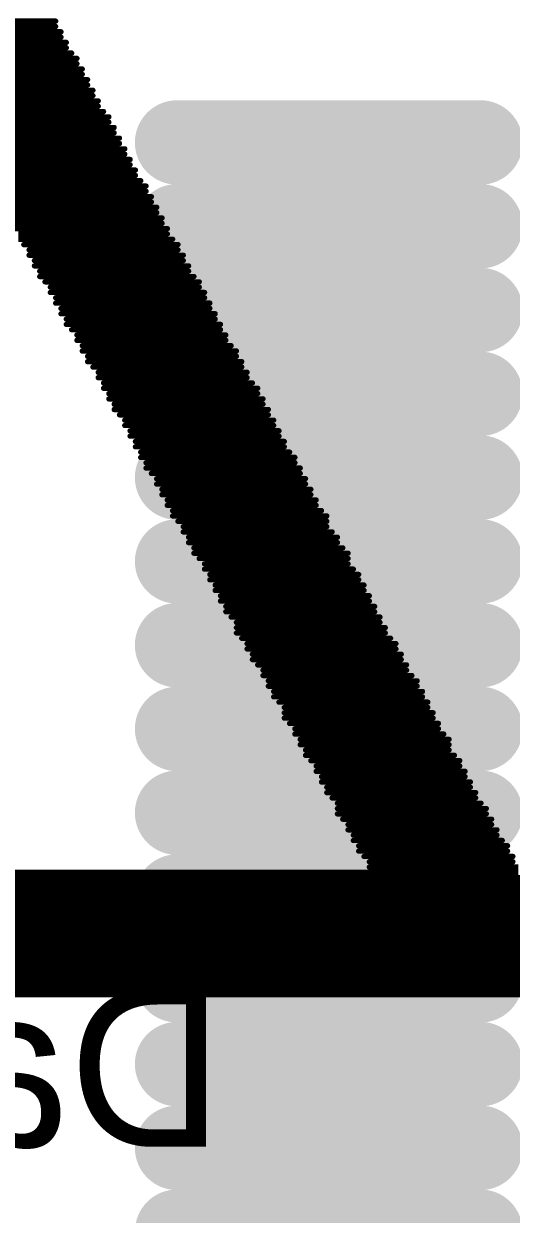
# Model space of a CAD drawing. Extents: x 722 to 1072, y 754 to 1061.
# Drawn here: x 746.27 to 748.59, y 1030.99 to 1036.67 of the extents above; entities that cross this region are included whole.
import ezdxf

# ---------------------------------------------------------------- set-up
doc = ezdxf.new("R2010")
doc.units = 0
doc.layers.get('0').update_dxf_attribs({"linetype": 'CONTINUOUS'})
for name, color, linetype in [('BOTTOMOVERLAY', 54, 'CONTINUOUS'), ('TOPPASTE', 8, 'CONTINUOUS'), ('TOPSOLDER', 216, 'CONTINUOUS')]:
    doc.layers.add(name, color=color, linetype=linetype)

# ---------------------------------------------------------------- blocks, each defined once
blk = doc.blocks.new('TQFP177P0_4_282')
at = {"layer": 'TOPPASTE', "const_width": 0.1999}
for points in [[(-8.5999, -10.0499), (-8.5999, -11.5)], [(-8.1999, -10.0499), (-8.1999, -11.5)], [(-7.8001, -10.0499), (-7.8001, -11.5)], [(-7.4, -10.0499), (-7.4, -11.5)], [(-7, -10.0499), (-7, -11.5)], [(-6.5999, -10.0499), (-6.5999, -11.5)], [(-6.1999, -10.0499), (-6.1999, -11.5)], [(-5.8001, -10.0499), (-5.8001, -11.5)], [(-5.4, -10.0499), (-5.4, -11.5)], [(-5, -10.0499), (-5, -11.5)], [(-4.5999, -10.0499), (-4.5999, -11.5)], [(-4.1999, -10.0499), (-4.1999, -11.5)], [(-3.8001, -10.0499), (-3.8001, -11.5)], [(-3.4, -10.0499), (-3.4, -11.5)]]:
    blk.add_lwpolyline(points, dxfattribs=at)
at = {"layer": 'TOPPASTE', "const_width": 0.0999}
for points in [[(-8.6499, -10.0499, 1), (-8.55, -10.0499, 1)], [(-8.2499, -10.0499, 1), (-8.1499, -10.0499, 1)], [(-7.8501, -10.0499, 1), (-7.7501, -10.0499, 1)], [(-7.45, -10.0499, 1), (-7.3501, -10.0499, 1)], [(-7.05, -10.0499, 1), (-6.95, -10.0499, 1)], [(-6.6499, -10.0499, 1), (-6.55, -10.0499, 1)], [(-6.2499, -10.0499, 1), (-6.1499, -10.0499, 1)], [(-5.8501, -10.0499, 1), (-5.7501, -10.0499, 1)], [(-5.45, -10.0499, 1), (-5.3501, -10.0499, 1)], [(-5.05, -10.0499, 1), (-4.95, -10.0499, 1)], [(-4.6499, -10.0499, 1), (-4.55, -10.0499, 1)], [(-4.2499, -10.0499, 1), (-4.1499, -10.0499, 1)], [(-3.8501, -10.0499, 1), (-3.7501, -10.0499, 1)], [(-3.45, -10.0499, 1), (-3.3501, -10.0499, 1)], [(-8.6499, -11.5, 1), (-8.55, -11.5, 1)], [(-8.2499, -11.5, 1), (-8.1499, -11.5, 1)], [(-7.8501, -11.5, 1), (-7.7501, -11.5, 1)], [(-7.45, -11.5, 1), (-7.3501, -11.5, 1)], [(-7.05, -11.5, 1), (-6.95, -11.5, 1)], [(-6.6499, -11.5, 1), (-6.55, -11.5, 1)], [(-6.2499, -11.5, 1), (-6.1499, -11.5, 1)], [(-5.8501, -11.5, 1), (-5.7501, -11.5, 1)], [(-5.45, -11.5, 1), (-5.3501, -11.5, 1)], [(-5.05, -11.5, 1), (-4.95, -11.5, 1)], [(-4.6499, -11.5, 1), (-4.55, -11.5, 1)], [(-4.2499, -11.5, 1), (-4.1499, -11.5, 1)], [(-3.8501, -11.5, 1), (-3.7501, -11.5, 1)], [(-3.45, -11.5, 1), (-3.3501, -11.5, 1)]]:
    blk.add_lwpolyline(points, format="xyb", close=True, dxfattribs=at)
at = {"layer": 'TOPSOLDER', "const_width": 0.4031}
for points in [[(-8.5999, -10.0499), (-8.5999, -11.5)], [(-8.1999, -10.0499), (-8.1999, -11.5)], [(-7.8001, -10.0499), (-7.8001, -11.5)], [(-7.4, -10.0499), (-7.4, -11.5)], [(-7, -10.0499), (-7, -11.5)], [(-6.5999, -10.0499), (-6.5999, -11.5)], [(-6.1999, -10.0499), (-6.1999, -11.5)], [(-5.8001, -10.0499), (-5.8001, -11.5)], [(-5.4, -10.0499), (-5.4, -11.5)], [(-5, -10.0499), (-5, -11.5)], [(-4.5999, -10.0499), (-4.5999, -11.5)], [(-4.1999, -10.0499), (-4.1999, -11.5)], [(-3.8001, -10.0499), (-3.8001, -11.5)], [(-3.4, -10.0499), (-3.4, -11.5)]]:
    blk.add_lwpolyline(points, dxfattribs=at)
at = {"layer": 'TOPSOLDER', "const_width": 0.2015}
for points in [[(-8.7007, -10.0499, 1), (-8.4992, -10.0499, 1)], [(-8.3007, -10.0499, 1), (-8.0991, -10.0499, 1)], [(-7.9009, -10.0499, 1), (-7.6993, -10.0499, 1)], [(-7.5008, -10.0499, 1), (-7.2993, -10.0499, 1)], [(-7.1008, -10.0499, 1), (-6.8992, -10.0499, 1)], [(-6.7007, -10.0499, 1), (-6.4992, -10.0499, 1)], [(-6.3007, -10.0499, 1), (-6.0991, -10.0499, 1)], [(-5.9009, -10.0499, 1), (-5.6993, -10.0499, 1)], [(-5.5008, -10.0499, 1), (-5.2993, -10.0499, 1)], [(-5.1008, -10.0499, 1), (-4.8992, -10.0499, 1)], [(-4.7007, -10.0499, 1), (-4.4992, -10.0499, 1)], [(-4.3007, -10.0499, 1), (-4.0991, -10.0499, 1)], [(-3.9009, -10.0499, 1), (-3.6993, -10.0499, 1)], [(-3.5008, -10.0499, 1), (-3.2993, -10.0499, 1)], [(-8.7007, -11.5, 1), (-8.4992, -11.5, 1)], [(-8.3007, -11.5, 1), (-8.0991, -11.5, 1)], [(-7.9009, -11.5, 1), (-7.6993, -11.5, 1)], [(-7.5008, -11.5, 1), (-7.2993, -11.5, 1)], [(-7.1008, -11.5, 1), (-6.8992, -11.5, 1)], [(-6.7007, -11.5, 1), (-6.4992, -11.5, 1)], [(-6.3007, -11.5, 1), (-6.0991, -11.5, 1)], [(-5.9009, -11.5, 1), (-5.6993, -11.5, 1)], [(-5.5008, -11.5, 1), (-5.2993, -11.5, 1)], [(-5.1008, -11.5, 1), (-4.8992, -11.5, 1)], [(-4.7007, -11.5, 1), (-4.4992, -11.5, 1)], [(-4.3007, -11.5, 1), (-4.0991, -11.5, 1)], [(-3.9009, -11.5, 1), (-3.6993, -11.5, 1)], [(-3.5008, -11.5, 1), (-3.2993, -11.5, 1)]]:
    blk.add_lwpolyline(points, format="xyb", close=True, dxfattribs=at)

msp = doc.modelspace()

# ---------------------------------------------------------------- linework, layer by layer
at = {"layer": 'BOTTOMOVERLAY', "const_width": 0.0254}
for points in [[(745.6813, 1036.6856), (746.4179, 1036.6856)], [(745.6813, 1036.6602), (746.4179, 1036.6602)], [(745.7067, 1036.6348), (746.4433, 1036.6348)], [(745.7067, 1036.6094), (746.4433, 1036.6094)], [(745.7321, 1036.584), (746.4687, 1036.584)], [(745.7321, 1036.5586), (746.4687, 1036.5586)], [(745.7575, 1036.5332), (746.4941, 1036.5332)], [(745.7829, 1036.5078), (746.5195, 1036.5078)], [(745.7829, 1036.4824), (746.5195, 1036.4824)], [(745.8083, 1036.457), (746.5449, 1036.457)], [(745.8083, 1036.4316), (746.5449, 1036.4316)], [(745.8337, 1036.4062), (746.5703, 1036.4062)], [(745.8337, 1036.3808), (746.5703, 1036.3808)], [(745.8591, 1036.3554), (746.5957, 1036.3554)], [(745.8845, 1036.33), (746.5957, 1036.33)], [(745.8845, 1036.3046), (746.6211, 1036.3046)], [(745.8845, 1036.2792), (746.6211, 1036.2792)], [(745.9099, 1036.2538), (746.6465, 1036.2538)], [(745.9353, 1036.2284), (746.6719, 1036.2284)], [(745.9353, 1036.203), (746.6719, 1036.203)], [(745.9607, 1036.1776), (746.6973, 1036.1776)], [(745.9861, 1036.1522), (746.6973, 1036.1522)], [(745.9861, 1036.1268), (746.7227, 1036.1268)], [(745.9861, 1036.1014), (746.7227, 1036.1014)], [(746.0115, 1036.076), (746.7481, 1036.076)], [(746.0369, 1036.0506), (746.7481, 1036.0506)], [(746.0369, 1036.0252), (746.7735, 1036.0252)], [(746.0623, 1035.9998), (746.7735, 1035.9998)], [(746.0623, 1035.9744), (746.7989, 1035.9744)], [(746.0877, 1035.949), (746.7989, 1035.949)], [(746.0877, 1035.9236), (746.8243, 1035.9236)], [(746.1131, 1035.8982), (746.8497, 1035.8982)], [(746.1131, 1035.8728), (746.8497, 1035.8728)], [(746.1385, 1035.8474), (746.8751, 1035.8474)], [(746.1639, 1035.822), (746.8751, 1035.822)], [(746.1639, 1035.7966), (746.9005, 1035.7966)], [(746.1893, 1035.7712), (746.9005, 1035.7712)], [(746.1893, 1035.7458), (746.9259, 1035.7458)], [(746.2147, 1035.7204), (746.9259, 1035.7204)], [(746.2147, 1035.695), (746.9513, 1035.695)], [(746.2401, 1035.6696), (746.9513, 1035.6696)], [(746.2401, 1035.6442), (746.9767, 1035.6442)], [(746.2655, 1035.6188), (747.0021, 1035.6188)], [(746.2909, 1035.5934), (747.0021, 1035.5934)], [(746.2909, 1035.568), (747.0275, 1035.568)], [(746.3163, 1035.5426), (747.0275, 1035.5426)], [(746.3163, 1035.5172), (747.0529, 1035.5172)], [(746.3417, 1035.4918), (747.0529, 1035.4918)], [(746.3417, 1035.4664), (747.0783, 1035.4664)], [(746.3671, 1035.441), (747.1037, 1035.441)], [(746.3925, 1035.4156), (747.1037, 1035.4156)], [(746.3925, 1035.3902), (747.1291, 1035.3902)], [(746.4179, 1035.3648), (747.1291, 1035.3648)], [(746.4179, 1035.3394), (747.1545, 1035.3394)], [(746.4433, 1035.314), (747.1545, 1035.314)], [(746.4433, 1035.2886), (747.1799, 1035.2886)], [(746.4687, 1035.2632), (747.1799, 1035.2632)], [(746.4687, 1035.2378), (747.2053, 1035.2378)], [(746.4941, 1035.2124), (747.2053, 1035.2124)], [(746.5195, 1035.187), (747.2307, 1035.187)], [(746.5195, 1035.1616), (747.2307, 1035.1616)], [(746.5449, 1035.1362), (747.2561, 1035.1362)], [(746.5449, 1035.1108), (747.2815, 1035.1108)], [(746.5703, 1035.0854), (747.2815, 1035.0854)], [(746.5703, 1035.06), (747.3069, 1035.06)], [(746.5957, 1035.0346), (747.3069, 1035.0346)], [(746.6211, 1035.0092), (747.3323, 1035.0092)], [(746.6211, 1034.9838), (747.3323, 1034.9838)], [(746.6465, 1034.9584), (747.3577, 1034.9584)], [(746.6465, 1034.933), (747.3831, 1034.933)], [(746.6719, 1034.9076), (747.3831, 1034.9076)], [(746.6719, 1034.8822), (747.4085, 1034.8822)], [(746.6973, 1034.8568), (747.4085, 1034.8568)], [(746.6973, 1034.8314), (747.4339, 1034.8314)], [(746.7227, 1034.806), (747.4339, 1034.806)], [(746.7481, 1034.7806), (747.4593, 1034.7806)], [(746.7481, 1034.7552), (747.4593, 1034.7552)], [(746.7735, 1034.7298), (747.4847, 1034.7298)], [(746.7735, 1034.7044), (747.4847, 1034.7044)], [(746.7989, 1034.679), (747.5101, 1034.679)], [(746.7989, 1034.6536), (747.5101, 1034.6536)], [(746.8243, 1034.6282), (747.5355, 1034.6282)], [(746.8243, 1034.6028), (747.5609, 1034.6028)], [(746.8497, 1034.5774), (747.5609, 1034.5774)], [(746.8497, 1034.552), (747.5863, 1034.552)], [(746.8751, 1034.5266), (747.5863, 1034.5266)], [(746.9005, 1034.5012), (747.6117, 1034.5012)], [(746.9005, 1034.4758), (747.6117, 1034.4758)], [(746.9259, 1034.4504), (747.6371, 1034.4504)], [(746.9259, 1034.425), (747.6371, 1034.425)], [(746.9513, 1034.3996), (747.6625, 1034.3996)], [(746.9513, 1034.3742), (747.6625, 1034.3742)], [(746.9767, 1034.3488), (747.6879, 1034.3488)], [(746.9767, 1034.3234), (747.7133, 1034.3234)], [(747.0021, 1034.298), (747.7133, 1034.298)], [(747.0275, 1034.2726), (747.7133, 1034.2726)], [(747.0275, 1034.2472), (747.7387, 1034.2472)], [(747.0529, 1034.2218), (747.7641, 1034.2218)], [(747.0529, 1034.1964), (747.7641, 1034.1964)], [(747.0783, 1034.171), (747.7895, 1034.171)], [(747.0783, 1034.1456), (747.8149, 1034.1456)], [(747.1037, 1034.1202), (747.8149, 1034.1202)], [(747.1291, 1034.0948), (747.8149, 1034.0948)], [(747.1291, 1034.0694), (747.8403, 1034.0694)], [(747.1545, 1034.044), (747.8657, 1034.044)], [(747.1545, 1034.0186), (747.8657, 1034.0186)], [(747.1799, 1033.9932), (747.8911, 1033.9932)], [(747.1799, 1033.9678), (747.8911, 1033.9678)], [(747.2053, 1033.9424), (747.9165, 1033.9424)], [(747.2053, 1033.917), (747.9165, 1033.917)], [(747.2307, 1033.8916), (747.9419, 1033.8916)], [(747.2307, 1033.8662), (747.9419, 1033.8662)], [(747.2561, 1033.8408), (747.9673, 1033.8408)], [(747.2815, 1033.8154), (747.9673, 1033.8154)], [(747.2815, 1033.79), (747.9927, 1033.79)], [(747.2815, 1033.7646), (747.9927, 1033.7646)], [(747.3069, 1033.7392), (748.0181, 1033.7392)], [(747.3323, 1033.7138), (748.0435, 1033.7138)], [(747.3323, 1033.6884), (748.0435, 1033.6884)], [(747.3577, 1033.663), (748.0689, 1033.663)], [(747.3577, 1033.6376), (748.0689, 1033.6376)], [(747.3831, 1033.6122), (748.0943, 1033.6122)], [(747.4085, 1033.5868), (748.0943, 1033.5868)], [(747.4085, 1033.5614), (748.1197, 1033.5614)], [(747.4339, 1033.536), (748.1451, 1033.536)], [(747.4339, 1033.5106), (748.1451, 1033.5106)], [(747.4593, 1033.4852), (748.1705, 1033.4852)], [(747.4593, 1033.4598), (748.1705, 1033.4598)], [(747.4847, 1033.4344), (748.1959, 1033.4344)], [(747.5101, 1033.409), (748.1959, 1033.409)], [(747.5101, 1033.3836), (748.2213, 1033.3836)], [(747.5101, 1033.3582), (748.2213, 1033.3582)], [(747.5355, 1033.3328), (748.2467, 1033.3328)], [(747.5609, 1033.3074), (748.2467, 1033.3074)], [(747.5609, 1033.282), (748.2721, 1033.282)], [(747.5863, 1033.2566), (748.2975, 1033.2566)], [(747.5863, 1033.2312), (748.2975, 1033.2312)], [(747.6117, 1033.2058), (748.2975, 1033.2058)], [(747.6117, 1033.1804), (748.3229, 1033.1804)], [(747.6371, 1033.155), (748.3483, 1033.155)], [(747.6625, 1033.1296), (748.3483, 1033.1296)], [(747.6625, 1033.1042), (748.3737, 1033.1042)], [(747.6879, 1033.0788), (748.3737, 1033.0788)], [(747.6879, 1033.0534), (748.3991, 1033.0534)], [(747.7133, 1033.028), (748.3991, 1033.028)], [(747.7133, 1033.0026), (748.4245, 1033.0026)], [(747.7387, 1032.9772), (748.4245, 1032.9772)], [(747.7641, 1032.9518), (748.4499, 1032.9518)], [(747.7641, 1032.9264), (748.4753, 1032.9264)], [(747.7641, 1032.901), (748.4753, 1032.901)], [(747.7895, 1032.8756), (748.5007, 1032.8756)], [(747.8149, 1032.8502), (748.5007, 1032.8502)], [(747.8149, 1032.8248), (748.5261, 1032.8248)], [(747.8403, 1032.7994), (748.5261, 1032.7994)], [(747.8403, 1032.774), (748.5515, 1032.774)], [(747.8657, 1032.7486), (748.5769, 1032.7486)], [(747.8657, 1032.7232), (748.5769, 1032.7232)], [(747.8911, 1032.6978), (748.6023, 1032.6978)], [(747.9165, 1032.6724), (748.6023, 1032.6724)], [(742.0999, 1032.6216), (748.6277, 1032.6216)], [(747.9165, 1032.647), (748.6277, 1032.647)], [(742.0491, 1032.5454), (748.6785, 1032.5454)], [(742.0745, 1032.5962), (748.6531, 1032.5962)], [(742.0745, 1032.5708), (748.6531, 1032.5708)], [(742.0237, 1032.4946), (748.7039, 1032.4946)], [(742.0491, 1032.52), (748.6785, 1032.52)], [(741.9983, 1032.4692), (748.7039, 1032.4692)], [(741.9983, 1032.4438), (748.7293, 1032.4438)], [(741.9729, 1032.4184), (748.7547, 1032.4184)], [(741.9729, 1032.393), (748.7547, 1032.393)], [(741.9221, 1032.3168), (748.8055, 1032.3168)], [(741.9475, 1032.3676), (748.7801, 1032.3676)], [(741.9475, 1032.3422), (748.7801, 1032.3422)], [(741.8967, 1032.266), (748.8309, 1032.266)], [(741.9221, 1032.2914), (748.8055, 1032.2914)], [(741.8713, 1032.2406), (748.8309, 1032.2406)], [(741.8713, 1032.2152), (748.8563, 1032.2152)], [(741.8459, 1032.1898), (748.8563, 1032.1898)], [(741.8459, 1032.1644), (748.8817, 1032.1644)], [(741.7951, 1032.0882), (748.9071, 1032.0882)], [(741.8205, 1032.139), (748.9071, 1032.139)], [(741.8205, 1032.1136), (748.9071, 1032.1136)], [(741.7951, 1032.0628), (748.9325, 1032.0628)], [(741.8205, 1032.0374), (748.9325, 1032.0374)]]:
    msp.add_lwpolyline(points, dxfattribs=at)
at = {"layer": 'BOTTOMOVERLAY', "const_width": 0.0127}
for points in [[(746.4116, 1036.6856, 1), (746.4243, 1036.6856, 1)], [(746.4116, 1036.6602, 1), (746.4243, 1036.6602, 1)], [(746.437, 1036.6348, 1), (746.4497, 1036.6348, 1)], [(746.437, 1036.6094, 1), (746.4497, 1036.6094, 1)], [(746.4624, 1036.584, 1), (746.4751, 1036.584, 1)], [(746.4624, 1036.5586, 1), (746.4751, 1036.5586, 1)], [(746.4878, 1036.5332, 1), (746.5005, 1036.5332, 1)], [(746.5132, 1036.5078, 1), (746.5259, 1036.5078, 1)], [(746.5132, 1036.4824, 1), (746.5259, 1036.4824, 1)], [(746.5386, 1036.457, 1), (746.5513, 1036.457, 1)], [(746.5386, 1036.4316, 1), (746.5513, 1036.4316, 1)], [(746.564, 1036.4062, 1), (746.5767, 1036.4062, 1)], [(746.564, 1036.3808, 1), (746.5767, 1036.3808, 1)], [(746.5894, 1036.3554, 1), (746.6021, 1036.3554, 1)], [(746.5894, 1036.33, 1), (746.6021, 1036.33, 1)], [(746.6148, 1036.3046, 1), (746.6275, 1036.3046, 1)], [(746.6148, 1036.2792, 1), (746.6275, 1036.2792, 1)], [(746.6402, 1036.2538, 1), (746.6529, 1036.2538, 1)], [(746.6656, 1036.2284, 1), (746.6783, 1036.2284, 1)], [(746.6656, 1036.203, 1), (746.6783, 1036.203, 1)], [(746.691, 1036.1776, 1), (746.7037, 1036.1776, 1)], [(746.691, 1036.1522, 1), (746.7037, 1036.1522, 1)], [(746.7164, 1036.1268, 1), (746.7291, 1036.1268, 1)], [(746.7164, 1036.1014, 1), (746.7291, 1036.1014, 1)], [(746.7418, 1036.076, 1), (746.7545, 1036.076, 1)], [(746.7418, 1036.0506, 1), (746.7545, 1036.0506, 1)], [(746.7672, 1036.0252, 1), (746.7799, 1036.0252, 1)], [(746.7672, 1035.9998, 1), (746.7799, 1035.9998, 1)], [(746.7926, 1035.9744, 1), (746.8053, 1035.9744, 1)], [(746.7926, 1035.949, 1), (746.8053, 1035.949, 1)], [(746.818, 1035.9236, 1), (746.8307, 1035.9236, 1)], [(746.8434, 1035.8982, 1), (746.8561, 1035.8982, 1)], [(746.8434, 1035.8728, 1), (746.8561, 1035.8728, 1)], [(746.8688, 1035.8474, 1), (746.8815, 1035.8474, 1)], [(746.8688, 1035.822, 1), (746.8815, 1035.822, 1)], [(746.8942, 1035.7966, 1), (746.9069, 1035.7966, 1)], [(746.8942, 1035.7712, 1), (746.9069, 1035.7712, 1)], [(746.9196, 1035.7458, 1), (746.9323, 1035.7458, 1)], [(746.9196, 1035.7204, 1), (746.9323, 1035.7204, 1)], [(746.945, 1035.695, 1), (746.9577, 1035.695, 1)], [(746.945, 1035.6696, 1), (746.9577, 1035.6696, 1)], [(746.2592, 1035.6188, 1), (746.2719, 1035.6188, 1)], [(746.9704, 1035.6442, 1), (746.9831, 1035.6442, 1)], [(746.9958, 1035.6188, 1), (747.0085, 1035.6188, 1)], [(746.2846, 1035.5934, 1), (746.2973, 1035.5934, 1)], [(746.2846, 1035.568, 1), (746.2973, 1035.568, 1)], [(746.9958, 1035.5934, 1), (747.0085, 1035.5934, 1)], [(747.0212, 1035.568, 1), (747.0339, 1035.568, 1)], [(746.31, 1035.5426, 1), (746.3227, 1035.5426, 1)], [(746.31, 1035.5172, 1), (746.3227, 1035.5172, 1)], [(747.0212, 1035.5426, 1), (747.0339, 1035.5426, 1)], [(747.0466, 1035.5172, 1), (747.0593, 1035.5172, 1)], [(746.3354, 1035.4918, 1), (746.3481, 1035.4918, 1)], [(746.3354, 1035.4664, 1), (746.3481, 1035.4664, 1)], [(746.3608, 1035.441, 1), (746.3735, 1035.441, 1)], [(747.0466, 1035.4918, 1), (747.0593, 1035.4918, 1)], [(747.072, 1035.4664, 1), (747.0847, 1035.4664, 1)], [(747.0974, 1035.441, 1), (747.1101, 1035.441, 1)], [(746.3862, 1035.4156, 1), (746.3989, 1035.4156, 1)], [(746.3862, 1035.3902, 1), (746.3989, 1035.3902, 1)], [(747.0974, 1035.4156, 1), (747.1101, 1035.4156, 1)], [(747.1228, 1035.3902, 1), (747.1355, 1035.3902, 1)], [(746.4116, 1035.3648, 1), (746.4243, 1035.3648, 1)], [(746.4116, 1035.3394, 1), (746.4243, 1035.3394, 1)], [(747.1228, 1035.3648, 1), (747.1355, 1035.3648, 1)], [(747.1482, 1035.3394, 1), (747.1609, 1035.3394, 1)], [(746.437, 1035.314, 1), (746.4497, 1035.314, 1)], [(746.437, 1035.2886, 1), (746.4497, 1035.2886, 1)], [(747.1482, 1035.314, 1), (747.1609, 1035.314, 1)], [(747.1736, 1035.2886, 1), (747.1863, 1035.2886, 1)], [(746.4624, 1035.2632, 1), (746.4751, 1035.2632, 1)], [(746.4624, 1035.2378, 1), (746.4751, 1035.2378, 1)], [(746.4878, 1035.2124, 1), (746.5005, 1035.2124, 1)], [(747.1736, 1035.2632, 1), (747.1863, 1035.2632, 1)], [(747.199, 1035.2378, 1), (747.2117, 1035.2378, 1)], [(747.199, 1035.2124, 1), (747.2117, 1035.2124, 1)], [(746.5132, 1035.187, 1), (746.5259, 1035.187, 1)], [(746.5132, 1035.1616, 1), (746.5259, 1035.1616, 1)], [(747.2244, 1035.187, 1), (747.2371, 1035.187, 1)], [(747.2244, 1035.1616, 1), (747.2371, 1035.1616, 1)], [(746.5386, 1035.1362, 1), (746.5513, 1035.1362, 1)], [(746.5386, 1035.1108, 1), (746.5513, 1035.1108, 1)], [(747.2498, 1035.1362, 1), (747.2625, 1035.1362, 1)], [(747.2752, 1035.1108, 1), (747.2879, 1035.1108, 1)], [(746.564, 1035.0854, 1), (746.5767, 1035.0854, 1)], [(746.564, 1035.06, 1), (746.5767, 1035.06, 1)], [(747.2752, 1035.0854, 1), (747.2879, 1035.0854, 1)], [(747.3006, 1035.06, 1), (747.3133, 1035.06, 1)], [(746.5894, 1035.0346, 1), (746.6021, 1035.0346, 1)], [(746.6148, 1035.0092, 1), (746.6275, 1035.0092, 1)], [(746.6148, 1034.9838, 1), (746.6275, 1034.9838, 1)], [(747.3006, 1035.0346, 1), (747.3133, 1035.0346, 1)], [(747.326, 1035.0092, 1), (747.3387, 1035.0092, 1)], [(747.326, 1034.9838, 1), (747.3387, 1034.9838, 1)], [(746.6402, 1034.9584, 1), (746.6529, 1034.9584, 1)], [(746.6402, 1034.933, 1), (746.6529, 1034.933, 1)], [(747.3514, 1034.9584, 1), (747.3641, 1034.9584, 1)], [(747.3768, 1034.933, 1), (747.3895, 1034.933, 1)], [(746.6656, 1034.9076, 1), (746.6783, 1034.9076, 1)], [(746.6656, 1034.8822, 1), (746.6783, 1034.8822, 1)], [(747.3768, 1034.9076, 1), (747.3895, 1034.9076, 1)], [(747.4022, 1034.8822, 1), (747.4149, 1034.8822, 1)], [(746.691, 1034.8568, 1), (746.7037, 1034.8568, 1)], [(746.691, 1034.8314, 1), (746.7037, 1034.8314, 1)], [(747.4022, 1034.8568, 1), (747.4149, 1034.8568, 1)], [(747.4276, 1034.8314, 1), (747.4403, 1034.8314, 1)], [(746.7164, 1034.806, 1), (746.7291, 1034.806, 1)], [(746.7418, 1034.7806, 1), (746.7545, 1034.7806, 1)], [(747.4276, 1034.806, 1), (747.4403, 1034.806, 1)], [(747.453, 1034.7806, 1), (747.4657, 1034.7806, 1)], [(746.7418, 1034.7552, 1), (746.7545, 1034.7552, 1)], [(746.7672, 1034.7298, 1), (746.7799, 1034.7298, 1)], [(746.7672, 1034.7044, 1), (746.7799, 1034.7044, 1)], [(747.453, 1034.7552, 1), (747.4657, 1034.7552, 1)], [(747.4784, 1034.7298, 1), (747.4911, 1034.7298, 1)], [(747.4784, 1034.7044, 1), (747.4911, 1034.7044, 1)], [(746.7926, 1034.679, 1), (746.8053, 1034.679, 1)], [(746.7926, 1034.6536, 1), (746.8053, 1034.6536, 1)], [(747.5038, 1034.679, 1), (747.5165, 1034.679, 1)], [(747.5038, 1034.6536, 1), (747.5165, 1034.6536, 1)], [(746.818, 1034.6282, 1), (746.8307, 1034.6282, 1)], [(746.818, 1034.6028, 1), (746.8307, 1034.6028, 1)], [(747.5292, 1034.6282, 1), (747.5419, 1034.6282, 1)], [(747.5546, 1034.6028, 1), (747.5673, 1034.6028, 1)], [(746.8434, 1034.5774, 1), (746.8561, 1034.5774, 1)], [(746.8434, 1034.552, 1), (746.8561, 1034.552, 1)], [(747.5546, 1034.5774, 1), (747.5673, 1034.5774, 1)], [(747.58, 1034.552, 1), (747.5927, 1034.552, 1)], [(746.8688, 1034.5266, 1), (746.8815, 1034.5266, 1)], [(746.8942, 1034.5012, 1), (746.9069, 1034.5012, 1)], [(746.8942, 1034.4758, 1), (746.9069, 1034.4758, 1)], [(747.58, 1034.5266, 1), (747.5927, 1034.5266, 1)], [(747.6054, 1034.5012, 1), (747.6181, 1034.5012, 1)], [(747.6054, 1034.4758, 1), (747.6181, 1034.4758, 1)], [(746.9196, 1034.4504, 1), (746.9323, 1034.4504, 1)], [(746.9196, 1034.425, 1), (746.9323, 1034.425, 1)], [(747.6308, 1034.4504, 1), (747.6435, 1034.4504, 1)], [(747.6308, 1034.425, 1), (747.6435, 1034.425, 1)], [(746.945, 1034.3996, 1), (746.9577, 1034.3996, 1)], [(746.945, 1034.3742, 1), (746.9577, 1034.3742, 1)], [(747.6562, 1034.3996, 1), (747.6689, 1034.3996, 1)], [(747.6562, 1034.3742, 1), (747.6689, 1034.3742, 1)], [(746.9704, 1034.3488, 1), (746.9831, 1034.3488, 1)], [(746.9704, 1034.3234, 1), (746.9831, 1034.3234, 1)], [(747.6816, 1034.3488, 1), (747.6943, 1034.3488, 1)], [(747.707, 1034.3234, 1), (747.7197, 1034.3234, 1)], [(746.9958, 1034.298, 1), (747.0085, 1034.298, 1)], [(747.0212, 1034.2726, 1), (747.0339, 1034.2726, 1)], [(747.0212, 1034.2472, 1), (747.0339, 1034.2472, 1)], [(747.707, 1034.298, 1), (747.7197, 1034.298, 1)], [(747.707, 1034.2726, 1), (747.7197, 1034.2726, 1)], [(747.7324, 1034.2472, 1), (747.7451, 1034.2472, 1)], [(747.0466, 1034.2218, 1), (747.0593, 1034.2218, 1)], [(747.0466, 1034.1964, 1), (747.0593, 1034.1964, 1)], [(747.7578, 1034.2218, 1), (747.7705, 1034.2218, 1)], [(747.7578, 1034.1964, 1), (747.7705, 1034.1964, 1)], [(747.072, 1034.171, 1), (747.0847, 1034.171, 1)], [(747.072, 1034.1456, 1), (747.0847, 1034.1456, 1)], [(747.7832, 1034.171, 1), (747.7959, 1034.171, 1)], [(747.8086, 1034.1456, 1), (747.8213, 1034.1456, 1)], [(747.0974, 1034.1202, 1), (747.1101, 1034.1202, 1)], [(747.1228, 1034.0948, 1), (747.1355, 1034.0948, 1)], [(747.8086, 1034.1202, 1), (747.8213, 1034.1202, 1)], [(747.8086, 1034.0948, 1), (747.8213, 1034.0948, 1)], [(747.1228, 1034.0694, 1), (747.1355, 1034.0694, 1)], [(747.1482, 1034.044, 1), (747.1609, 1034.044, 1)], [(747.1482, 1034.0186, 1), (747.1609, 1034.0186, 1)], [(747.834, 1034.0694, 1), (747.8467, 1034.0694, 1)], [(747.8594, 1034.044, 1), (747.8721, 1034.044, 1)], [(747.8594, 1034.0186, 1), (747.8721, 1034.0186, 1)], [(747.1736, 1033.9932, 1), (747.1863, 1033.9932, 1)], [(747.1736, 1033.9678, 1), (747.1863, 1033.9678, 1)], [(747.8848, 1033.9932, 1), (747.8975, 1033.9932, 1)], [(747.8848, 1033.9678, 1), (747.8975, 1033.9678, 1)], [(747.199, 1033.9424, 1), (747.2117, 1033.9424, 1)], [(747.199, 1033.917, 1), (747.2117, 1033.917, 1)], [(747.9102, 1033.9424, 1), (747.9229, 1033.9424, 1)], [(747.9102, 1033.917, 1), (747.9229, 1033.917, 1)], [(747.2244, 1033.8916, 1), (747.2371, 1033.8916, 1)], [(747.2244, 1033.8662, 1), (747.2371, 1033.8662, 1)], [(747.9356, 1033.8916, 1), (747.9483, 1033.8916, 1)], [(747.9356, 1033.8662, 1), (747.9483, 1033.8662, 1)], [(747.2498, 1033.8408, 1), (747.2625, 1033.8408, 1)], [(747.2752, 1033.8154, 1), (747.2879, 1033.8154, 1)], [(747.2752, 1033.79, 1), (747.2879, 1033.79, 1)], [(747.961, 1033.8408, 1), (747.9737, 1033.8408, 1)], [(747.961, 1033.8154, 1), (747.9737, 1033.8154, 1)], [(747.9864, 1033.79, 1), (747.9991, 1033.79, 1)], [(747.2752, 1033.7646, 1), (747.2879, 1033.7646, 1)], [(747.3006, 1033.7392, 1), (747.3133, 1033.7392, 1)], [(747.9864, 1033.7646, 1), (747.9991, 1033.7646, 1)], [(748.0118, 1033.7392, 1), (748.0245, 1033.7392, 1)], [(747.326, 1033.7138, 1), (747.3387, 1033.7138, 1)], [(747.326, 1033.6884, 1), (747.3387, 1033.6884, 1)], [(748.0372, 1033.7138, 1), (748.0499, 1033.7138, 1)], [(748.0372, 1033.6884, 1), (748.0499, 1033.6884, 1)], [(747.3514, 1033.663, 1), (747.3641, 1033.663, 1)], [(747.3514, 1033.6376, 1), (747.3641, 1033.6376, 1)], [(748.0626, 1033.663, 1), (748.0753, 1033.663, 1)], [(748.0626, 1033.6376, 1), (748.0753, 1033.6376, 1)], [(747.3768, 1033.6122, 1), (747.3895, 1033.6122, 1)], [(747.4022, 1033.5868, 1), (747.4149, 1033.5868, 1)], [(748.088, 1033.6122, 1), (748.1007, 1033.6122, 1)], [(748.088, 1033.5868, 1), (748.1007, 1033.5868, 1)], [(747.4022, 1033.5614, 1), (747.4149, 1033.5614, 1)], [(747.4276, 1033.536, 1), (747.4403, 1033.536, 1)], [(747.4276, 1033.5106, 1), (747.4403, 1033.5106, 1)], [(748.1134, 1033.5614, 1), (748.1261, 1033.5614, 1)], [(748.1388, 1033.536, 1), (748.1515, 1033.536, 1)], [(748.1388, 1033.5106, 1), (748.1515, 1033.5106, 1)], [(747.453, 1033.4852, 1), (747.4657, 1033.4852, 1)], [(747.453, 1033.4598, 1), (747.4657, 1033.4598, 1)], [(748.1642, 1033.4852, 1), (748.1769, 1033.4852, 1)], [(748.1642, 1033.4598, 1), (748.1769, 1033.4598, 1)], [(747.4784, 1033.4344, 1), (747.4911, 1033.4344, 1)], [(747.5038, 1033.409, 1), (747.5165, 1033.409, 1)], [(748.1896, 1033.4344, 1), (748.2023, 1033.4344, 1)], [(748.1896, 1033.409, 1), (748.2023, 1033.409, 1)], [(747.5038, 1033.3836, 1), (747.5165, 1033.3836, 1)], [(747.5038, 1033.3582, 1), (747.5165, 1033.3582, 1)], [(748.215, 1033.3836, 1), (748.2277, 1033.3836, 1)], [(748.215, 1033.3582, 1), (748.2277, 1033.3582, 1)], [(747.5292, 1033.3328, 1), (747.5419, 1033.3328, 1)], [(747.5546, 1033.3074, 1), (747.5673, 1033.3074, 1)], [(747.5546, 1033.282, 1), (747.5673, 1033.282, 1)], [(748.2404, 1033.3328, 1), (748.2531, 1033.3328, 1)], [(748.2404, 1033.3074, 1), (748.2531, 1033.3074, 1)], [(748.2658, 1033.282, 1), (748.2785, 1033.282, 1)], [(747.58, 1033.2566, 1), (747.5927, 1033.2566, 1)], [(747.58, 1033.2312, 1), (747.5927, 1033.2312, 1)], [(748.2912, 1033.2566, 1), (748.3039, 1033.2566, 1)], [(748.2912, 1033.2312, 1), (748.3039, 1033.2312, 1)], [(747.6054, 1033.2058, 1), (747.6181, 1033.2058, 1)], [(747.6054, 1033.1804, 1), (747.6181, 1033.1804, 1)], [(748.2912, 1033.2058, 1), (748.3039, 1033.2058, 1)], [(748.3166, 1033.1804, 1), (748.3293, 1033.1804, 1)], [(747.6308, 1033.155, 1), (747.6435, 1033.155, 1)], [(747.6562, 1033.1296, 1), (747.6689, 1033.1296, 1)], [(748.342, 1033.155, 1), (748.3547, 1033.155, 1)], [(748.342, 1033.1296, 1), (748.3547, 1033.1296, 1)], [(747.6562, 1033.1042, 1), (747.6689, 1033.1042, 1)], [(747.6816, 1033.0788, 1), (747.6943, 1033.0788, 1)], [(747.6816, 1033.0534, 1), (747.6943, 1033.0534, 1)], [(748.3674, 1033.1042, 1), (748.3801, 1033.1042, 1)], [(748.3674, 1033.0788, 1), (748.3801, 1033.0788, 1)], [(748.3928, 1033.0534, 1), (748.4055, 1033.0534, 1)], [(747.707, 1033.028, 1), (747.7197, 1033.028, 1)], [(747.707, 1033.0026, 1), (747.7197, 1033.0026, 1)], [(748.3928, 1033.028, 1), (748.4055, 1033.028, 1)], [(748.4182, 1033.0026, 1), (748.4309, 1033.0026, 1)], [(747.7324, 1032.9772, 1), (747.7451, 1032.9772, 1)], [(747.7578, 1032.9518, 1), (747.7705, 1032.9518, 1)], [(748.4182, 1032.9772, 1), (748.4309, 1032.9772, 1)], [(748.4436, 1032.9518, 1), (748.4563, 1032.9518, 1)], [(747.7578, 1032.9264, 1), (747.7705, 1032.9264, 1)], [(747.7578, 1032.901, 1), (747.7705, 1032.901, 1)], [(748.469, 1032.9264, 1), (748.4817, 1032.9264, 1)], [(748.469, 1032.901, 1), (748.4817, 1032.901, 1)], [(747.7832, 1032.8756, 1), (747.7959, 1032.8756, 1)], [(747.8086, 1032.8502, 1), (747.8213, 1032.8502, 1)], [(747.8086, 1032.8248, 1), (747.8213, 1032.8248, 1)], [(748.4944, 1032.8756, 1), (748.5071, 1032.8756, 1)], [(748.4944, 1032.8502, 1), (748.5071, 1032.8502, 1)], [(748.5198, 1032.8248, 1), (748.5325, 1032.8248, 1)], [(747.834, 1032.7994, 1), (747.8467, 1032.7994, 1)], [(747.834, 1032.774, 1), (747.8467, 1032.774, 1)], [(748.5198, 1032.7994, 1), (748.5325, 1032.7994, 1)], [(748.5452, 1032.774, 1), (748.5579, 1032.774, 1)], [(747.8594, 1032.7486, 1), (747.8721, 1032.7486, 1)], [(747.8594, 1032.7232, 1), (747.8721, 1032.7232, 1)], [(748.5706, 1032.7486, 1), (748.5833, 1032.7486, 1)], [(748.5706, 1032.7232, 1), (748.5833, 1032.7232, 1)], [(747.8848, 1032.6978, 1), (747.8975, 1032.6978, 1)], [(747.9102, 1032.6724, 1), (747.9229, 1032.6724, 1)], [(748.596, 1032.6978, 1), (748.6087, 1032.6978, 1)], [(748.596, 1032.6724, 1), (748.6087, 1032.6724, 1)], [(747.9102, 1032.647, 1), (747.9229, 1032.647, 1)]]:
    msp.add_lwpolyline(points, format="xyb", close=True, dxfattribs=at)

# ---------------------------------------------------------------- block references
at = {"rotation": 270}
msp.add_blockref('TQFP177P0_4_282', (758.4978, 1027.5064), dxfattribs=at)

# ---------------------------------------------------------------- texts
at = {"layer": 'BOTTOMOVERLAY', "text_generation_flag": 2}
msp.add_text('Danger! Electric', height=0.762, dxfattribs=at).set_placement((747.2197, 1031.3118))

doc.saveas('drawing.dxf')
